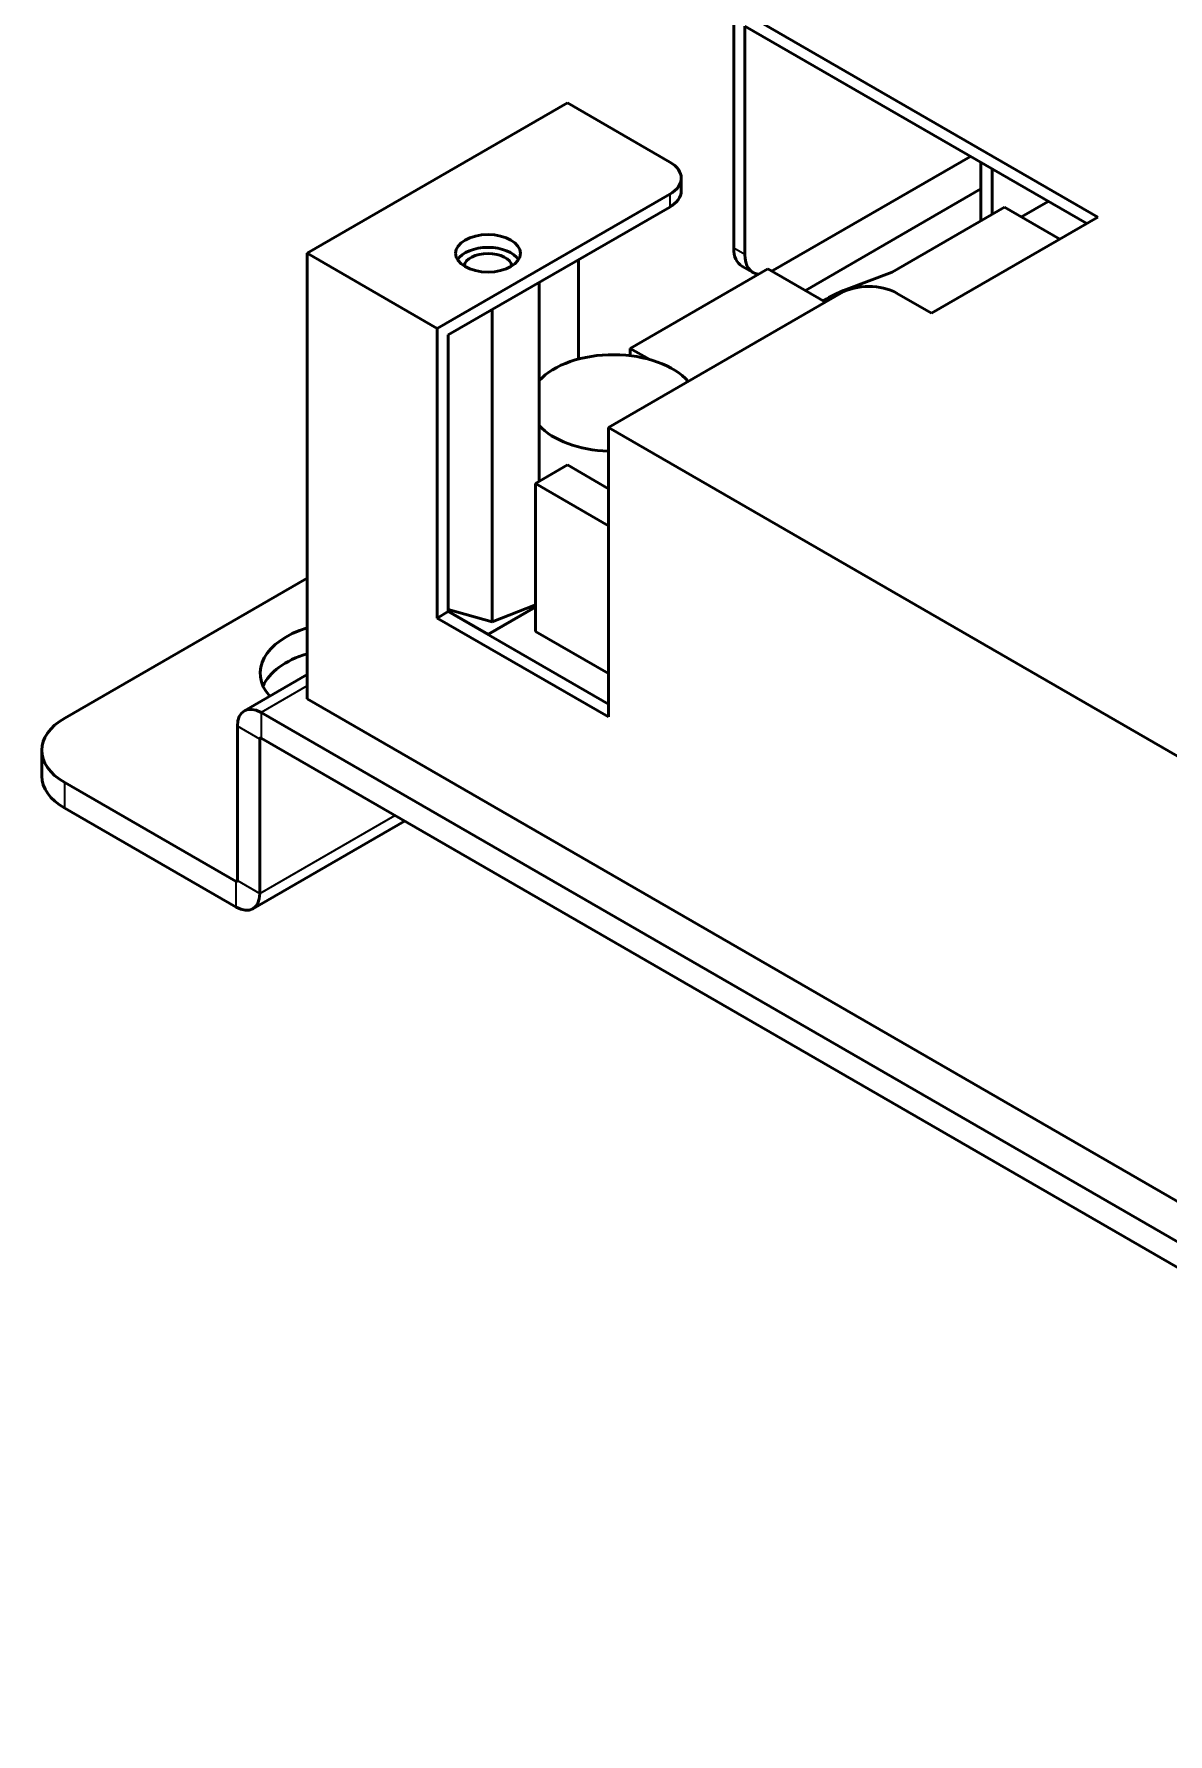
# Model space of a CAD drawing. Header units: millimetres. Extents: x 3324 to 4967, y 672 to 1683.
# Drawn here: x 4135.9 to 4193.5, y 1461.5 to 1547.8 of the extents above; entities that cross this region are included whole.
import ezdxf

# ---------------------------------------------------------------- set-up
doc = ezdxf.new("R2010")
doc.units = ezdxf.units.MM
doc.header["$LTSCALE"] = 1.8
doc.layers.add('외형선(ISO)', color=7, linetype='Continuous', lineweight=50)
doc.layers.add('좁은 외형선(ISO)', color=7, linetype='Continuous', lineweight=35)

msp = doc.modelspace()

# ---------------------------------------------------------------- linework, layer by layer
at = {"layer": '외형선(ISO)'}
for p, q in [((4171.463, 1549.157), (4189.954, 1538.481)), ((4171.463, 1536.909), (4171.463, 1549.157)), ((4189.388, 1538.154), (4172.029, 1548.177)), ((4172.029, 1548.177), (4172.029, 1536.583)), ((4163.013, 1544.278), (4149.79, 1536.644)), ((4168.21, 1541.278), (4163.013, 1544.278)), ((4173.443, 1535.766), (4183.484, 1541.563)), ((4184.014, 1538.29), (4184.014, 1541.257)), ((4184.58, 1540.931), (4184.58, 1538.617)), ((4168.796, 1540.461), (4168.796, 1539.808)), ((4184.014, 1539.91), (4175.098, 1534.763)), ((4156.401, 1532.827), (4168.21, 1539.645)), ((4168.21, 1538.991), (4156.967, 1532.5)), ((4185.216, 1538.984), (4179.513, 1535.692)), ((4185.216, 1538.984), (4188.021, 1537.365)), ((4187.438, 1539.28), (4186.071, 1538.491)), ((4189.954, 1538.481), (4181.504, 1533.602)), ((4149.79, 1536.644), (4156.401, 1532.827)), ((4149.79, 1514.027), (4149.79, 1536.644)), ((4163.579, 1531.275), (4163.579, 1536.317)), ((4173.199, 1535.859), (4166.199, 1531.817)), ((4171.877, 1535.994), (4172.443, 1535.667)), ((4176.124, 1534.171), (4173.199, 1535.859)), ((4177.04, 1534.751), (4179.513, 1535.692)), ((4161.581, 1535.164), (4161.581, 1525.073)), ((4176.908, 1534.623), (4165.099, 1527.805)), ((4181.504, 1533.602), (4179.736, 1534.623)), ((4159.193, 1517.937), (4159.193, 1533.785)), ((4176.183, 1534.341), (4176.006, 1534.238)), ((4156.401, 1518.13), (4156.401, 1532.827)), ((4156.967, 1532.5), (4156.967, 1518.456)), ((4166.199, 1531.817), (4167.159, 1531.263)), ((4166.199, 1531.447), (4166.199, 1531.817)), ((4165.099, 1527.805), (4165.099, 1513.108)), ((4165.099, 1527.805), (4194.762, 1510.679)), ((4161.387, 1524.961), (4163.013, 1525.9)), ((4163.013, 1525.9), (4165.099, 1524.696)), ((4165.099, 1522.818), (4161.387, 1524.961)), ((4161.387, 1524.961), (4161.387, 1517.449)), ((4149.79, 1520.151), (4137.486, 1513.047)), ((4156.967, 1518.456), (4156.401, 1518.13)), ((4165.099, 1513.108), (4156.401, 1518.13)), ((4159.193, 1517.937), (4156.967, 1518.559)), ((4158.982, 1517.313), (4156.967, 1518.476)), ((4158.982, 1517.299), (4156.967, 1518.462)), ((4156.967, 1518.456), (4165.099, 1513.762)), ((4161.387, 1518.701), (4158.982, 1517.313)), ((4161.387, 1518.687), (4158.982, 1517.299)), ((4161.387, 1518.797), (4159.193, 1517.937)), ((4158.982, 1517.313), (4158.982, 1517.299)), ((4165.099, 1515.306), (4161.387, 1517.449)), ((4149.79, 1515.255), (4146.607, 1513.417)), ((4337.173, 1405.841), (4149.79, 1514.027)), ((4335.971, 1404.494), (4147.457, 1513.333)), ((4146.254, 1512.639), (4146.254, 1504.801)), ((4136.315, 1511.414), (4136.315, 1510.108)), ((4147.386, 1511.986), (4147.386, 1504.147)), ((4147.457, 1512.027), (4335.971, 1403.188)), ((4146.184, 1504.76), (4137.486, 1509.781)), ((4137.486, 1508.475), (4146.184, 1503.453)), ((4147.034, 1503.369), (4154.743, 1507.82))]:
    msp.add_line(p, q, dxfattribs=at)
for centre, major_axis, start_param, end_param in [((4166.796, 1540.461), (2, 0), 5.497787, 7.068583), ((4166.796, 1539.808), (2, 0), 5.497787, 6.283185), ((4158.982, 1535.991), (1.65, 0), 0.349938, 2.791655), ((4158.982, 1535.929), (-1.229, 0), 3.24781, 6.176968), ((4172.877, 1537.726), (-1, -1.732), 5.497787, 6.283185), ((4173.443, 1537.399), (-1, -1.732), 5.497787, 6.527267), ((4173.443, 1537.399), (-1, -1.732), 0.755677, 0.785398), ((4180.446, 1531.88), (6.028, 0), 2.17132, 2.356194), ((4178.322, 1533.807), (2, 0), 0.785398, 2.356194), ((4165.346, 1529.044), (4.25, 0), 0.464272, 2.659396), ((4165.346, 1529.044), (-4.25, 0), 0.482196, 1.512531), ((4151.911, 1515.333), (-4.5, 0), 5.203272, 6.751248), ((4151.911, 1514.027), (-4.5, 0), 5.203272, 6.029043), ((4140.315, 1511.414), (-4, 0), 5.497787, 7.068583), ((4147.457, 1511.945), (-0.85, 1.472), 5.497787, 7.068583), ((4147.457, 1511.945), (-0.05, 0.0866), 5.497787, 7.068583), ((4140.315, 1510.108), (-4, 0), 0, 0.785398), ((4146.184, 1504.841), (0.05, -0.0866), 5.497787, 7.068583), ((4146.184, 1504.841), (0.85, -1.472), 5.497787, 7.068583)]:
    msp.add_ellipse(centre, major_axis=major_axis, ratio=0.57735, start_param=start_param, end_param=end_param, dxfattribs=at)
msp.add_ellipse((4158.982, 1536.644), major_axis=(-1.65, 0), ratio=0.57735, dxfattribs=at)
at = {"layer": '좁은 외형선(ISO)'}
for p, q in [((4168.21, 1539.645), (4168.21, 1538.991)), ((4172.029, 1536.583), (4171.463, 1536.909)), ((4149.79, 1514.68), (4147.457, 1513.333)), ((4147.457, 1513.333), (4147.457, 1512.027)), ((4147.386, 1511.986), (4146.254, 1512.639)), ((4147.457, 1512.027), (4147.386, 1511.986)), ((4137.486, 1508.475), (4137.486, 1509.781)), ((4147.386, 1504.147), (4154.245, 1508.107)), ((4146.184, 1504.76), (4146.254, 1504.801)), ((4146.184, 1503.453), (4146.184, 1504.76)), ((4146.254, 1504.801), (4147.386, 1504.147))]:
    msp.add_line(p, q, dxfattribs=at)

doc.saveas('drawing.dxf')
